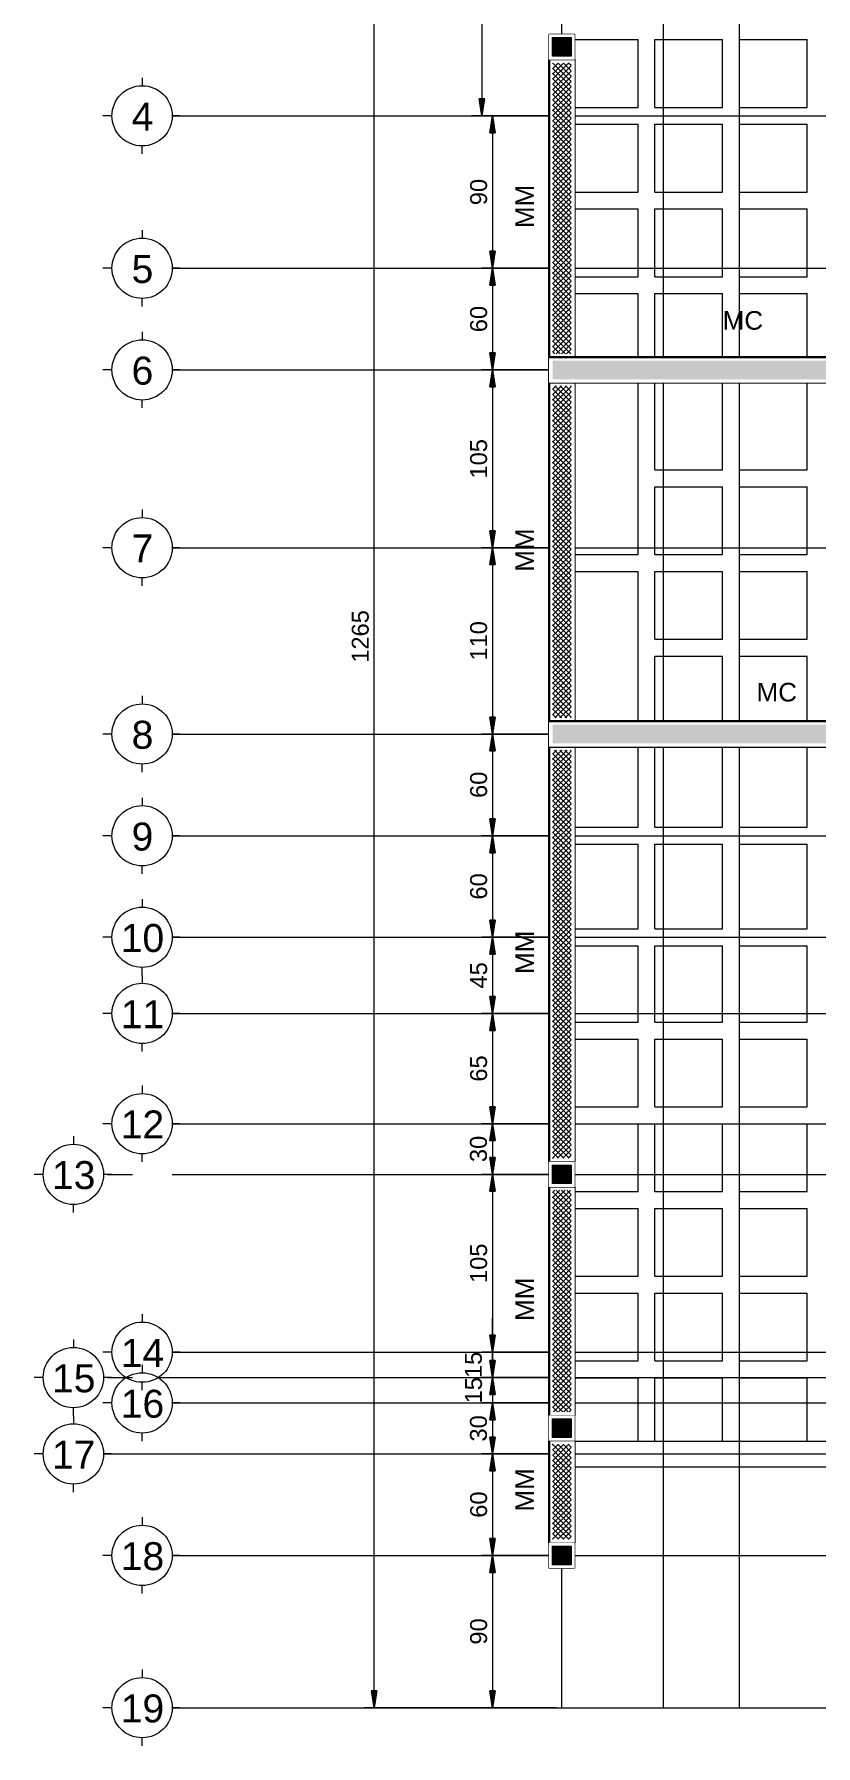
# Model space of a CAD drawing. Header units: metres. Extents: x -44 to 49.1, y -18.2 to 16.5.
# Drawn here: x 24.8 to 29.42, y 0.66 to 10.76 of the extents above; entities that cross this region are included whole.
import ezdxf
from ezdxf.enums import TextEntityAlignment as Align

# ---------------------------------------------------------------- set-up
doc = ezdxf.new("R2010")
doc.units = ezdxf.units.M
doc.set_wipeout_variables(frame=1)
doc.header["$PDMODE"] = 35
doc.linetypes.add('CENTER2', pattern=[1.125, 0.75, -0.125, 0.125, -0.125])
for name, color, linetype, lineweight in [('.S-Castillos', 1, 'Continuous', 5), ('.S-Cotas', 11, 'Continuous', 15), ('.S-Dimensiones', 11, 'Continuous', 15), ('.S-Ejes', 251, 'CENTER2', 5), ('.S-Muros', 1, 'Continuous', 30), ('.S-Nervaduras', 86, 'Continuous', 13), ('.S-Textos', 5, 'Continuous', 15), ('.S-Vigas_Concreto', 2, 'Continuous', 20)]:
    doc.layers.add(name, color=color, linetype=linetype, lineweight=lineweight)
doc.styles.add('General', font='arial.ttf')
doc.styles.add('Texto_Minimo', font='arial.ttf', dxfattribs={"height": 1.8})
doc.dimstyles.new('Generales', dxfattribs={"dimscale": 0, "dimtxt": 2, "dimasz": 2, "dimexe": 1.25, "dimexo": 0.625, "dimtad": 1, "dimdec": 0, "dimlfac": 100, "dimzin": 1, "dimdsep": 46, "dimtxsty": 'General', "dimblk": 'FLECHA', "dimcen": 2, "dimclrd": 11, "dimclre": 11, "dimclrt": 5, "dimadec": 0, "dimazin": 0, "dimtfac": 1, "dimtdec": 0, "dimtmove": 0, "dimatfit": 3, "dimfxl": 1, "dimlwd": 13, "dimlwe": 13, "dimarcsym": 0})

# ---------------------------------------------------------------- blocks, each defined once
blk = doc.blocks.new('*U34')
for p, q in [((0, 4.5), (0, 3.56)), ((-3.56, 0), (-4.63, 0)), ((4.5, 0), (3.56, 0)), ((4.03, 0), (6.98, 0)), ((0, -4.5), (0, -3.56))]:
    blk.add_line(p, q)
blk.add_circle((0, 0), 3.56)
at = {"color": 1, "style": 'General'}
blk.add_attdef('EJE', text='', height=3.3, dxfattribs=at).set_placement((0.04, -0.09), align=Align.MIDDLE_CENTER)
blk = doc.blocks.new('FLECHA')
at = {"linetype": 'Continuous'}
blk.add_hatch(color=5, dxfattribs=at).paths.add_polyline_path([(0, 0), (-1, 0.1621), (-1, -0.1574)])
at = {"color": 5, "linetype": 'Continuous'}
blk.add_line((-1, 0.1621), (-1, -0.1574), dxfattribs=at)
blk.add_lwpolyline([(-1, 0.1621), (0, 0), (-1, -0.1574)], dxfattribs=at)
blk = doc.blocks.new('*D116')
at = {"layer": '.S-Dimensiones', "color": 11, "linetype": 'Continuous', "lineweight": 13, "transparency": 16777216}
for p, q in [((27.89, 12.732), (27.387, 12.732)), ((27.449, 12.632), (27.449, 10.382)), ((27.89, 10.282), (27.387, 10.282))]:
    blk.add_line(p, q, dxfattribs=at)
at = {"layer": 'Defpoints', "color": 0, "transparency": 16777216}
for p in [(27.921, 12.732), (27.449, 10.282), (27.921, 10.282)]:
    blk.add_point(p, dxfattribs=at)
at = {"layer": '.S-Dimensiones', "color": 11, "lineweight": 13, "transparency": 16777216, "xscale": 0.1, "yscale": 0.1, "zscale": 0.1}
for p, rotation in [((27.449, 12.732), 90), ((27.449, 10.282), 270)]:
    blk.add_blockref('FLECHA', p, dxfattribs=dict(at, rotation=rotation))
at = {"layer": '.S-Dimensiones', "color": 5, "transparency": 16777216, "insert": (27.367, 11.507), "char_height": 0.1, "attachment_point": 5, "rotation": 90, "style": 'General'}
blk.add_mtext('245', dxfattribs=at)
blk = doc.blocks.new('*D117')
at = {"layer": '.S-Dimensiones', "color": 11, "linetype": 'Continuous', "lineweight": 13, "transparency": 16777216}
for p, q in [((27.89, 10.282), (27.449, 10.282)), ((27.512, 10.182), (27.512, 9.482)), ((27.89, 9.382), (27.449, 9.382))]:
    blk.add_line(p, q, dxfattribs=at)
at = {"layer": 'Defpoints', "color": 0, "transparency": 16777216}
for p in [(27.921, 10.282), (27.512, 9.382), (27.921, 9.382)]:
    blk.add_point(p, dxfattribs=at)
at = {"layer": '.S-Dimensiones', "color": 11, "lineweight": 13, "transparency": 16777216, "xscale": 0.1, "yscale": 0.1, "zscale": 0.1}
for p, rotation in [((27.512, 10.282), 90), ((27.512, 9.382), 270)]:
    blk.add_blockref('FLECHA', p, dxfattribs=dict(at, rotation=rotation))
at = {"layer": '.S-Dimensiones', "color": 5, "transparency": 16777216, "insert": (27.43, 9.832), "char_height": 0.1, "attachment_point": 5, "rotation": 90, "style": 'General'}
blk.add_mtext('90', dxfattribs=at)
blk = doc.blocks.new('*D118')
at = {"layer": '.S-Dimensiones', "color": 11, "linetype": 'Continuous', "lineweight": 13, "transparency": 16777216}
for p, q in [((27.89, 9.382), (27.449, 9.382)), ((27.512, 9.282), (27.512, 8.882)), ((27.89, 8.782), (27.449, 8.782))]:
    blk.add_line(p, q, dxfattribs=at)
at = {"layer": 'Defpoints', "color": 0, "transparency": 16777216}
for p in [(27.921, 9.382), (27.512, 8.782), (27.921, 8.782)]:
    blk.add_point(p, dxfattribs=at)
at = {"layer": '.S-Dimensiones', "color": 11, "lineweight": 13, "transparency": 16777216, "xscale": 0.1, "yscale": 0.1, "zscale": 0.1}
for p, rotation in [((27.512, 9.382), 90), ((27.512, 8.782), 270)]:
    blk.add_blockref('FLECHA', p, dxfattribs=dict(at, rotation=rotation))
at = {"layer": '.S-Dimensiones', "color": 5, "transparency": 16777216, "insert": (27.43, 9.082), "char_height": 0.1, "attachment_point": 5, "rotation": 90, "style": 'General'}
blk.add_mtext('60', dxfattribs=at)
blk = doc.blocks.new('*D119')
at = {"layer": '.S-Dimensiones', "color": 11, "linetype": 'Continuous', "lineweight": 13, "transparency": 16777216}
for p, q in [((27.89, 8.782), (27.449, 8.782)), ((27.512, 8.682), (27.512, 7.832)), ((27.89, 7.732), (27.449, 7.732))]:
    blk.add_line(p, q, dxfattribs=at)
at = {"layer": 'Defpoints', "color": 0, "transparency": 16777216}
for p in [(27.921, 8.782), (27.512, 7.732), (27.921, 7.732)]:
    blk.add_point(p, dxfattribs=at)
at = {"layer": '.S-Dimensiones', "color": 11, "lineweight": 13, "transparency": 16777216, "xscale": 0.1, "yscale": 0.1, "zscale": 0.1}
for p, rotation in [((27.512, 8.782), 90), ((27.512, 7.732), 270)]:
    blk.add_blockref('FLECHA', p, dxfattribs=dict(at, rotation=rotation))
at = {"layer": '.S-Dimensiones', "color": 5, "transparency": 16777216, "insert": (27.43, 8.257), "char_height": 0.1, "attachment_point": 5, "rotation": 90, "style": 'General'}
blk.add_mtext('105', dxfattribs=at)
blk = doc.blocks.new('*D120')
at = {"layer": '.S-Dimensiones', "color": 11, "linetype": 'Continuous', "lineweight": 13, "transparency": 16777216}
for p, q in [((27.89, 7.732), (27.449, 7.732)), ((27.512, 7.632), (27.512, 6.732)), ((27.89, 6.632), (27.449, 6.632))]:
    blk.add_line(p, q, dxfattribs=at)
at = {"layer": 'Defpoints', "color": 0, "transparency": 16777216}
for p in [(27.921, 7.732), (27.512, 6.632), (27.921, 6.632)]:
    blk.add_point(p, dxfattribs=at)
at = {"layer": '.S-Dimensiones', "color": 11, "lineweight": 13, "transparency": 16777216, "xscale": 0.1, "yscale": 0.1, "zscale": 0.1}
for p, rotation in [((27.512, 7.732), 90), ((27.512, 6.632), 270)]:
    blk.add_blockref('FLECHA', p, dxfattribs=dict(at, rotation=rotation))
at = {"layer": '.S-Dimensiones', "color": 5, "transparency": 16777216, "insert": (27.43, 7.182), "char_height": 0.1, "attachment_point": 5, "rotation": 90, "style": 'General'}
blk.add_mtext('110', dxfattribs=at)
blk = doc.blocks.new('*D121')
at = {"layer": '.S-Dimensiones', "color": 11, "linetype": 'Continuous', "lineweight": 13, "transparency": 16777216}
for p, q in [((27.89, 6.632), (27.449, 6.632)), ((27.512, 6.532), (27.512, 6.131)), ((27.89, 6.031), (27.449, 6.031))]:
    blk.add_line(p, q, dxfattribs=at)
at = {"layer": 'Defpoints', "color": 0, "transparency": 16777216}
for p in [(27.921, 6.632), (27.512, 6.031), (27.921, 6.031)]:
    blk.add_point(p, dxfattribs=at)
at = {"layer": '.S-Dimensiones', "color": 11, "lineweight": 13, "transparency": 16777216, "xscale": 0.1, "yscale": 0.1, "zscale": 0.1}
for p, rotation in [((27.512, 6.632), 90), ((27.512, 6.031), 270)]:
    blk.add_blockref('FLECHA', p, dxfattribs=dict(at, rotation=rotation))
at = {"layer": '.S-Dimensiones', "color": 5, "transparency": 16777216, "insert": (27.43, 6.332), "char_height": 0.1, "attachment_point": 5, "rotation": 90, "style": 'General'}
blk.add_mtext('60', dxfattribs=at)
blk = doc.blocks.new('*D122')
at = {"layer": '.S-Dimensiones', "color": 11, "linetype": 'Continuous', "lineweight": 13, "transparency": 16777216}
for p, q in [((27.89, 6.031), (27.449, 6.031)), ((27.512, 5.931), (27.512, 5.532)), ((27.89, 5.432), (27.449, 5.432))]:
    blk.add_line(p, q, dxfattribs=at)
at = {"layer": 'Defpoints', "color": 0, "transparency": 16777216}
for p in [(27.921, 6.031), (27.512, 5.432), (27.921, 5.432)]:
    blk.add_point(p, dxfattribs=at)
at = {"layer": '.S-Dimensiones', "color": 11, "lineweight": 13, "transparency": 16777216, "xscale": 0.1, "yscale": 0.1, "zscale": 0.1}
for p, rotation in [((27.512, 6.031), 90), ((27.512, 5.432), 270)]:
    blk.add_blockref('FLECHA', p, dxfattribs=dict(at, rotation=rotation))
at = {"layer": '.S-Dimensiones', "color": 5, "transparency": 16777216, "insert": (27.43, 5.732), "char_height": 0.1, "attachment_point": 5, "rotation": 90, "style": 'General'}
blk.add_mtext('60', dxfattribs=at)
blk = doc.blocks.new('*D123')
at = {"layer": '.S-Dimensiones', "color": 11, "linetype": 'Continuous', "lineweight": 13, "transparency": 16777216}
for p, q in [((27.89, 5.432), (27.449, 5.432)), ((27.512, 5.332), (27.512, 5.082)), ((27.89, 4.982), (27.449, 4.982))]:
    blk.add_line(p, q, dxfattribs=at)
at = {"layer": 'Defpoints', "color": 0, "transparency": 16777216}
for p in [(27.921, 5.432), (27.512, 4.982), (27.921, 4.982)]:
    blk.add_point(p, dxfattribs=at)
at = {"layer": '.S-Dimensiones', "color": 11, "lineweight": 13, "transparency": 16777216, "xscale": 0.1, "yscale": 0.1, "zscale": 0.1}
for p, rotation in [((27.512, 5.432), 90), ((27.512, 4.982), 270)]:
    blk.add_blockref('FLECHA', p, dxfattribs=dict(at, rotation=rotation))
at = {"layer": '.S-Dimensiones', "color": 5, "transparency": 16777216, "insert": (27.43, 5.207), "char_height": 0.1, "attachment_point": 5, "rotation": 90, "style": 'General'}
blk.add_mtext('45', dxfattribs=at)
blk = doc.blocks.new('*D124')
at = {"layer": '.S-Dimensiones', "color": 11, "linetype": 'Continuous', "lineweight": 13, "transparency": 16777216}
for p, q in [((27.89, 4.982), (27.449, 4.982)), ((27.512, 4.882), (27.512, 4.431)), ((27.89, 4.331), (27.449, 4.331))]:
    blk.add_line(p, q, dxfattribs=at)
at = {"layer": 'Defpoints', "color": 0, "transparency": 16777216}
for p in [(27.921, 4.982), (27.512, 4.331), (27.921, 4.331)]:
    blk.add_point(p, dxfattribs=at)
at = {"layer": '.S-Dimensiones', "color": 11, "lineweight": 13, "transparency": 16777216, "xscale": 0.1, "yscale": 0.1, "zscale": 0.1}
for p, rotation in [((27.512, 4.982), 90), ((27.512, 4.331), 270)]:
    blk.add_blockref('FLECHA', p, dxfattribs=dict(at, rotation=rotation))
at = {"layer": '.S-Dimensiones', "color": 5, "transparency": 16777216, "insert": (27.43, 4.657), "char_height": 0.1, "attachment_point": 5, "rotation": 90, "style": 'General'}
blk.add_mtext('65', dxfattribs=at)
blk = doc.blocks.new('*D125')
at = {"layer": '.S-Dimensiones', "color": 11, "linetype": 'Continuous', "lineweight": 13, "transparency": 16777216}
for p, q in [((27.89, 4.331), (27.449, 4.331)), ((27.512, 4.231), (27.512, 4.132)), ((27.89, 4.032), (27.449, 4.032))]:
    blk.add_line(p, q, dxfattribs=at)
at = {"layer": 'Defpoints', "color": 0, "transparency": 16777216}
for p in [(27.921, 4.331), (27.512, 4.032), (27.921, 4.032)]:
    blk.add_point(p, dxfattribs=at)
at = {"layer": '.S-Dimensiones', "color": 11, "lineweight": 13, "transparency": 16777216, "xscale": 0.1, "yscale": 0.1, "zscale": 0.1}
for p, rotation in [((27.512, 4.331), 90), ((27.512, 4.032), 270)]:
    blk.add_blockref('FLECHA', p, dxfattribs=dict(at, rotation=rotation))
at = {"layer": '.S-Dimensiones', "color": 5, "transparency": 16777216, "insert": (27.429, 4.182), "char_height": 0.1, "attachment_point": 5, "rotation": 90, "style": 'General'}
blk.add_mtext('30', dxfattribs=at)
blk = doc.blocks.new('*D126')
at = {"layer": '.S-Dimensiones', "color": 11, "linetype": 'Continuous', "lineweight": 13, "transparency": 16777216}
for p, q in [((27.89, 4.032), (27.449, 4.032)), ((27.512, 3.932), (27.512, 3.082)), ((27.89, 2.982), (27.449, 2.982))]:
    blk.add_line(p, q, dxfattribs=at)
at = {"layer": 'Defpoints', "color": 0, "transparency": 16777216}
for p in [(27.921, 4.032), (27.512, 2.982), (27.921, 2.982)]:
    blk.add_point(p, dxfattribs=at)
at = {"layer": '.S-Dimensiones', "color": 11, "lineweight": 13, "transparency": 16777216, "xscale": 0.1, "yscale": 0.1, "zscale": 0.1}
for p, rotation in [((27.512, 4.032), 90), ((27.512, 2.982), 270)]:
    blk.add_blockref('FLECHA', p, dxfattribs=dict(at, rotation=rotation))
at = {"layer": '.S-Dimensiones', "color": 5, "transparency": 16777216, "insert": (27.43, 3.507), "char_height": 0.1, "attachment_point": 5, "rotation": 90, "style": 'General'}
blk.add_mtext('105', dxfattribs=at)
blk = doc.blocks.new('*D127')
at = {"layer": '.S-Dimensiones', "color": 11, "linetype": 'Continuous', "lineweight": 13, "transparency": 16777216}
for p, q in [((27.512, 3.082), (27.512, 3.182)), ((27.89, 2.982), (27.449, 2.982)), ((27.512, 2.982), (27.512, 2.832)), ((27.512, 2.982), (27.512, 2.832)), ((27.89, 2.832), (27.449, 2.832)), ((27.512, 2.732), (27.512, 2.632))]:
    blk.add_line(p, q, dxfattribs=at)
at = {"layer": 'Defpoints', "color": 0, "transparency": 16777216}
for p in [(27.921, 2.982), (27.512, 2.832), (27.921, 2.832)]:
    blk.add_point(p, dxfattribs=at)
at = {"layer": '.S-Dimensiones', "color": 11, "lineweight": 13, "transparency": 16777216, "xscale": 0.1, "yscale": 0.1, "zscale": 0.1}
for p, rotation in [((27.512, 2.982), 270), ((27.512, 2.832), 90)]:
    blk.add_blockref('FLECHA', p, dxfattribs=dict(at, rotation=rotation))
at = {"layer": '.S-Dimensiones', "color": 5, "transparency": 16777216, "insert": (27.399, 2.907), "char_height": 0.1, "attachment_point": 5, "rotation": 90, "style": 'General'}
blk.add_mtext('15', dxfattribs=at)
blk = doc.blocks.new('*D128')
at = {"layer": '.S-Dimensiones', "color": 11, "linetype": 'Continuous', "lineweight": 13, "transparency": 16777216}
for p, q in [((27.512, 2.932), (27.512, 3.032)), ((27.89, 2.832), (27.449, 2.832)), ((27.512, 2.832), (27.512, 2.682)), ((27.512, 2.832), (27.512, 2.682)), ((27.89, 2.682), (27.449, 2.682)), ((27.512, 2.582), (27.512, 2.482))]:
    blk.add_line(p, q, dxfattribs=at)
at = {"layer": 'Defpoints', "color": 0, "transparency": 16777216}
for p in [(27.921, 2.832), (27.512, 2.682), (27.921, 2.682)]:
    blk.add_point(p, dxfattribs=at)
at = {"layer": '.S-Dimensiones', "color": 11, "lineweight": 13, "transparency": 16777216, "xscale": 0.1, "yscale": 0.1, "zscale": 0.1}
for p, rotation in [((27.512, 2.832), 270), ((27.512, 2.682), 90)]:
    blk.add_blockref('FLECHA', p, dxfattribs=dict(at, rotation=rotation))
at = {"layer": '.S-Dimensiones', "color": 5, "transparency": 16777216, "insert": (27.4, 2.757), "char_height": 0.1, "attachment_point": 5, "rotation": 90, "style": 'General'}
blk.add_mtext('15', dxfattribs=at)
blk = doc.blocks.new('*D129')
at = {"layer": '.S-Dimensiones', "color": 11, "linetype": 'Continuous', "lineweight": 13, "transparency": 16777216}
for p, q in [((27.89, 2.682), (27.449, 2.682)), ((27.512, 2.582), (27.512, 2.481)), ((27.89, 2.381), (27.449, 2.381))]:
    blk.add_line(p, q, dxfattribs=at)
at = {"layer": 'Defpoints', "color": 0, "transparency": 16777216}
for p in [(27.921, 2.682), (27.512, 2.381), (27.921, 2.381)]:
    blk.add_point(p, dxfattribs=at)
at = {"layer": '.S-Dimensiones', "color": 11, "lineweight": 13, "transparency": 16777216, "xscale": 0.1, "yscale": 0.1, "zscale": 0.1}
for p, rotation in [((27.512, 2.682), 90), ((27.512, 2.381), 270)]:
    blk.add_blockref('FLECHA', p, dxfattribs=dict(at, rotation=rotation))
at = {"layer": '.S-Dimensiones', "color": 5, "transparency": 16777216, "insert": (27.429, 2.532), "char_height": 0.1, "attachment_point": 5, "rotation": 90, "style": 'General'}
blk.add_mtext('30', dxfattribs=at)
blk = doc.blocks.new('*D130')
at = {"layer": '.S-Dimensiones', "color": 11, "linetype": 'Continuous', "lineweight": 13, "transparency": 16777216}
for p, q in [((27.89, 2.381), (27.449, 2.381)), ((27.512, 2.281), (27.512, 1.882)), ((27.89, 1.782), (27.449, 1.782))]:
    blk.add_line(p, q, dxfattribs=at)
at = {"layer": 'Defpoints', "color": 0, "transparency": 16777216}
for p in [(27.921, 2.381), (27.512, 1.782), (27.921, 1.782)]:
    blk.add_point(p, dxfattribs=at)
at = {"layer": '.S-Dimensiones', "color": 11, "lineweight": 13, "transparency": 16777216, "xscale": 0.1, "yscale": 0.1, "zscale": 0.1}
for p, rotation in [((27.512, 2.381), 90), ((27.512, 1.782), 270)]:
    blk.add_blockref('FLECHA', p, dxfattribs=dict(at, rotation=rotation))
at = {"layer": '.S-Dimensiones', "color": 5, "transparency": 16777216, "insert": (27.43, 2.082), "char_height": 0.1, "attachment_point": 5, "rotation": 90, "style": 'General'}
blk.add_mtext('60', dxfattribs=at)
blk = doc.blocks.new('*D131')
at = {"layer": '.S-Dimensiones', "color": 11, "linetype": 'Continuous', "lineweight": 13, "transparency": 16777216}
for p, q in [((27.89, 1.782), (27.449, 1.782)), ((27.512, 1.682), (27.512, 0.983)), ((27.89, 0.883), (27.449, 0.883))]:
    blk.add_line(p, q, dxfattribs=at)
at = {"layer": 'Defpoints', "color": 0, "transparency": 16777216}
for p in [(27.921, 1.782), (27.512, 0.883), (27.921, 0.883)]:
    blk.add_point(p, dxfattribs=at)
at = {"layer": '.S-Dimensiones', "color": 11, "lineweight": 13, "transparency": 16777216, "xscale": 0.1, "yscale": 0.1, "zscale": 0.1}
for p, rotation in [((27.512, 1.782), 90), ((27.512, 0.883), 270)]:
    blk.add_blockref('FLECHA', p, dxfattribs=dict(at, rotation=rotation))
at = {"layer": '.S-Dimensiones', "color": 5, "transparency": 16777216, "insert": (27.43, 1.333), "char_height": 0.1, "attachment_point": 5, "rotation": 90, "style": 'General'}
blk.add_mtext('90', dxfattribs=at)
blk = doc.blocks.new('*D132')
at = {"layer": '.S-Dimensiones', "color": 11, "linetype": 'Continuous', "lineweight": 13, "transparency": 16777216}
for p, q in [((27.481, 13.532), (26.751, 13.532)), ((26.813, 0.983), (26.813, 13.432)), ((27.481, 0.883), (26.751, 0.883))]:
    blk.add_line(p, q, dxfattribs=at)
at = {"layer": 'Defpoints', "color": 0, "transparency": 16777216}
for p in [(26.813, 13.532), (27.512, 13.532), (27.512, 0.883)]:
    blk.add_point(p, dxfattribs=at)
at = {"layer": '.S-Dimensiones', "color": 11, "lineweight": 13, "transparency": 16777216, "xscale": 0.1, "yscale": 0.1, "zscale": 0.1}
for p, rotation in [((26.813, 13.532), 90), ((26.813, 0.883), 270)]:
    blk.add_blockref('FLECHA', p, dxfattribs=dict(at, rotation=rotation))
at = {"layer": '.S-Dimensiones', "color": 5, "transparency": 16777216, "insert": (26.731, 7.208), "char_height": 0.1, "attachment_point": 5, "rotation": 90, "style": 'General'}
blk.add_mtext('1265', dxfattribs=at)
blk = doc.blocks.new('castillo')
blk.add_lwpolyline([(-0.075, -0.075), (-0.075, 0.075), (0.075, 0.075), (0.075, -0.075), (-0.075, -0.075)])
blk.add_wipeout([(-0.075, -0.075), (0.075, -0.075), (0.075, 0.075), (-0.075, 0.075)])
h = blk.add_hatch(color=256)
h.dxf.hatch_style = 1
h.paths.add_polyline_path([(-0.055, -0.055), (-0.055, 0.055), (0.055, 0.055), (0.055, -0.055)])
blk.add_lwpolyline([(-0.055, -0.055), (-0.055, 0.055), (0.055, 0.055), (0.055, -0.055)], close=True)
blk = doc.blocks.new('*U168')
blk.add_lwpolyline([(-0.075, -0.075), (-0.075, 0.075), (0.075, 0.075), (0.075, -0.075), (-0.075, -0.075)])
blk.add_wipeout([(-0.075, -0.075), (0.075, -0.075), (0.075, 0.075), (-0.075, 0.075)])
h = blk.add_hatch(color=256)
h.dxf.hatch_style = 1
h.paths.add_polyline_path([(-0.055, -0.055), (-0.055, 0.055), (0.055, 0.055), (0.055, -0.055)])
blk.add_lwpolyline([(-0.055, -0.055), (-0.055, 0.055), (0.055, 0.055), (0.055, -0.055)], close=True)
blk = doc.blocks.new('*U1128')
for points in [[(-0.5, -0.075), (0.849, -0.075), (0.849, 0.075), (-0.5, 0.075)], [(-0.48, -0.055), (0.829, -0.055), (0.829, 0.055), (-0.48, 0.055)]]:
    blk.add_lwpolyline(points, close=True)
blk.add_wipeout([(-0.5, -0.075), (0.849, -0.075), (0.849, 0.075), (-0.5, 0.075)])
at = {"linetype": 'ByBlock', "lineweight": 5}
h = blk.add_hatch(dxfattribs=at)
h.set_pattern_fill('ANSI37', color=2, scale=0.0069)
h.set_pattern_definition([(45, (0.34888, 2e-16), (-0.01549094, 0.01549094), []), (135, (0.34888, 2e-16), (-0.01549094, -0.01549094), [])])
h.paths.add_polyline_path([(0.829, -0.055), (0.829, 0.055), (-0.48, 0.055), (-0.48, -0.055)])
blk.add_line((-0.5, 0.075), (0.849, 0.075))
blk = doc.blocks.new('*U1137')
for points in [[(-0.5, -0.075), (0.101, -0.075), (0.101, 0.075), (-0.5, 0.075)], [(-0.48, -0.055), (0.081, -0.055), (0.081, 0.055), (-0.48, 0.055)]]:
    blk.add_lwpolyline(points, close=True)
blk.add_wipeout([(-0.5, -0.075), (0.101, -0.075), (0.101, 0.075), (-0.5, 0.075)])
at = {"linetype": 'ByBlock', "lineweight": 5}
h = blk.add_hatch(dxfattribs=at)
h.set_pattern_fill('ANSI37', color=2, scale=0.0069)
h.set_pattern_definition([(45, (-0.39888, -2e-16), (-0.0154909, 0.0154909), []), (135, (-0.39888, -2e-16), (-0.0154909, -0.0154909), [])])
h.paths.add_polyline_path([(0.081, -0.055), (0.081, 0.055), (-0.48, 0.055), (-0.48, -0.055)])
blk.add_line((-0.5, 0.075), (0.101, 0.075))
blk = doc.blocks.new('*U1138')
for points in [[(-0.5, -0.075), (1.95, -0.075), (1.95, 0.075), (-0.5, 0.075)], [(-0.48, -0.055), (1.93, -0.055), (1.93, 0.055), (-0.48, 0.055)]]:
    blk.add_lwpolyline(points, close=True)
blk.add_wipeout([(-0.5, -0.075), (1.95, -0.075), (1.95, 0.075), (-0.5, 0.075)])
at = {"linetype": 'ByBlock', "lineweight": 5}
h = blk.add_hatch(dxfattribs=at)
h.set_pattern_fill('ANSI37', color=2, scale=0.0069)
h.set_pattern_definition([(45, (1.45, 8e-16), (-0.01549094, 0.01549094), []), (135, (1.45, 8e-16), (-0.01549094, -0.01549094), [])])
h.paths.add_polyline_path([(1.93, -0.055), (1.93, 0.055), (-0.48, 0.055), (-0.48, -0.055)])
blk.add_line((-0.5, 0.075), (1.95, 0.075))
blk = doc.blocks.new('*U1139')
for points in [[(-0.5, -0.075), (1.5, -0.075), (1.5, 0.075), (-0.5, 0.075)], [(-0.48, -0.055), (1.48, -0.055), (1.48, 0.055), (-0.48, 0.055)]]:
    blk.add_lwpolyline(points, close=True)
blk.add_wipeout([(-0.5, -0.075), (1.5, -0.075), (1.5, 0.075), (-0.5, 0.075)])
at = {"linetype": 'ByBlock', "lineweight": 5}
h = blk.add_hatch(dxfattribs=at)
h.set_pattern_fill('ANSI37', color=2, scale=0.0069)
h.set_pattern_definition([(45, (1, 6e-16), (-0.01549094, 0.01549094), []), (135, (1, 6e-16), (-0.01549094, -0.01549094), [])])
h.paths.add_polyline_path([(1.48, -0.055), (1.48, 0.055), (-0.48, 0.055), (-0.48, -0.055)])
blk.add_line((-0.5, 0.075), (1.5, 0.075))
blk = doc.blocks.new('*U1140')
for points in [[(-0.5, -0.075), (1.256, -0.075), (1.256, 0.075), (-0.5, 0.075)], [(-0.48, -0.055), (1.236, -0.055), (1.236, 0.055), (-0.48, 0.055)]]:
    blk.add_lwpolyline(points, close=True)
blk.add_wipeout([(-0.5, -0.075), (1.256, -0.075), (1.256, 0.075), (-0.5, 0.075)])
at = {"linetype": 'ByBlock', "lineweight": 5}
h = blk.add_hatch(dxfattribs=at)
h.set_pattern_fill('ANSI37', color=2, scale=0.0069)
h.set_pattern_definition([(45, (0.756306, 4e-16), (-0.01549094, 0.01549094), []), (135, (0.756306, 4e-16), (-0.01549094, -0.01549094), [])])
h.paths.add_polyline_path([(1.236, -0.055), (1.236, 0.055), (-0.48, 0.055), (-0.48, -0.055)])
blk.add_line((-0.5, 0.075), (1.256, 0.075))
blk = doc.blocks.new('*U1172')
for points in [[(-0.5, -0.075), (1.65, -0.075), (1.65, 0.075), (-0.5, 0.075)], [(-0.48, -0.055), (1.63, -0.055), (1.63, 0.055), (-0.48, 0.055)]]:
    blk.add_lwpolyline(points, close=True)
blk.add_wipeout([(-0.5, -0.075), (1.65, -0.075), (1.65, 0.075), (-0.5, 0.075)])
at = {"linetype": 'ByBlock', "lineweight": 5}
h = blk.add_hatch(color=256, dxfattribs=at)
h.dxf.hatch_style = 1
h.paths.add_polyline_path([(1.63, -0.055), (1.63, 0.055), (-0.48, 0.055), (-0.48, -0.055)])
blk.add_line((-0.5, 0.075), (1.65, 0.075))
blk = doc.blocks.new('*U1173')
for points in [[(-0.5, -0.075), (2.7, -0.075), (2.7, 0.075), (-0.5, 0.075)], [(-0.48, -0.055), (2.68, -0.055), (2.68, 0.055), (-0.48, 0.055)]]:
    blk.add_lwpolyline(points, close=True)
blk.add_wipeout([(-0.5, -0.075), (2.7, -0.075), (2.7, 0.075), (-0.5, 0.075)])
at = {"linetype": 'ByBlock', "lineweight": 5}
h = blk.add_hatch(color=256, dxfattribs=at)
h.dxf.hatch_style = 1
h.paths.add_polyline_path([(2.68, -0.055), (2.68, 0.055), (-0.48, 0.055), (-0.48, -0.055)])
blk.add_line((-0.5, 0.075), (2.7, 0.075))

msp = doc.modelspace()

# ---------------------------------------------------------------- linework, layer by layer
at = {"layer": '.S-Ejes', "ltscale": 15}
for p, q in [((27.921, 0.883), (27.921, 15.183)), ((28.521, 0.883), (28.521, 15.183)), ((28.971, 0.883), (28.971, 15.183)), ((25.62, 10.282), (35.671, 10.282)), ((25.62, 9.382), (35.671, 9.382)), ((25.62, 8.782), (35.671, 8.782)), ((25.62, 7.732), (35.671, 7.732)), ((25.62, 6.632), (35.671, 6.632)), ((25.62, 6.031), (35.671, 6.031)), ((25.62, 5.432), (35.671, 5.432)), ((25.62, 4.982), (35.671, 4.982)), ((25.62, 4.331), (35.671, 4.331)), ((25.62, 4.032), (35.671, 4.032)), ((25.62, 2.982), (35.671, 2.982)), ((25.538, 2.832), (35.671, 2.832)), ((25.62, 2.682), (35.671, 2.682)), ((25.214, 2.381), (35.671, 2.381)), ((25.62, 1.782), (35.671, 1.782)), ((25.62, 0.883), (35.671, 0.883))]:
    msp.add_line(p, q, dxfattribs=at)
at = {"layer": '.S-Nervaduras'}
for p, q in [((27.921, 10.732), (28.371, 10.732)), ((28.371, 10.332), (28.371, 10.732)), ((28.471, 10.332), (28.471, 10.732)), ((28.471, 10.732), (28.871, 10.732)), ((28.871, 10.332), (28.871, 10.732)), ((28.971, 10.332), (28.971, 10.732)), ((28.971, 10.732), (29.371, 10.732)), ((29.371, 10.332), (29.371, 10.732)), ((27.921, 10.332), (28.371, 10.332)), ((28.471, 10.332), (28.871, 10.332)), ((28.971, 10.332), (29.371, 10.332)), ((27.921, 10.232), (28.371, 10.232)), ((28.371, 9.832), (28.371, 10.232)), ((28.471, 9.832), (28.471, 10.232)), ((28.471, 10.232), (28.871, 10.232)), ((28.871, 9.832), (28.871, 10.232)), ((28.971, 9.832), (28.971, 10.232)), ((28.971, 10.232), (29.371, 10.232)), ((29.371, 9.832), (29.371, 10.232)), ((27.921, 9.832), (28.371, 9.832)), ((28.471, 9.832), (28.871, 9.832)), ((28.971, 9.832), (29.371, 9.832)), ((27.921, 9.732), (28.371, 9.732)), ((28.371, 9.332), (28.371, 9.732)), ((28.471, 9.332), (28.471, 9.732)), ((28.471, 9.732), (28.871, 9.732)), ((28.871, 9.332), (28.871, 9.732)), ((28.971, 9.332), (28.971, 9.732)), ((28.971, 9.732), (29.371, 9.732)), ((29.371, 9.332), (29.371, 9.732)), ((27.921, 9.332), (28.371, 9.332)), ((28.471, 9.332), (28.871, 9.332)), ((28.971, 9.332), (29.371, 9.332)), ((27.921, 9.232), (28.371, 9.232)), ((28.371, 8.192), (28.371, 9.232)), ((28.471, 8.192), (28.471, 9.232)), ((28.471, 9.232), (28.871, 9.232)), ((28.871, 8.192), (28.871, 9.232)), ((28.971, 8.192), (28.971, 9.232)), ((28.971, 9.232), (29.371, 9.232)), ((29.371, 8.192), (29.371, 9.232)), ((28.371, 7.692), (28.371, 8.192)), ((28.471, 8.192), (28.871, 8.192)), ((28.971, 8.192), (29.371, 8.192)), ((28.471, 7.692), (28.471, 8.092)), ((28.471, 8.092), (28.871, 8.092)), ((28.871, 7.692), (28.871, 8.092)), ((28.971, 7.692), (28.971, 8.092)), ((28.971, 8.092), (29.371, 8.092)), ((29.371, 7.692), (29.371, 8.092)), ((27.921, 7.692), (28.371, 7.692)), ((28.471, 7.692), (28.871, 7.692)), ((28.971, 7.692), (29.371, 7.692)), ((27.921, 7.592), (28.371, 7.592)), ((28.371, 7.192), (28.371, 7.592)), ((28.471, 7.192), (28.471, 7.592)), ((28.471, 7.592), (28.871, 7.592)), ((28.871, 7.192), (28.871, 7.592)), ((28.971, 7.192), (28.971, 7.592)), ((28.971, 7.592), (29.371, 7.592)), ((29.371, 7.192), (29.371, 7.592)), ((28.371, 6.682), (28.371, 7.192)), ((28.471, 7.192), (28.871, 7.192)), ((28.971, 7.192), (29.371, 7.192)), ((28.471, 6.682), (28.471, 7.092)), ((28.471, 7.092), (28.871, 7.092)), ((28.871, 6.682), (28.871, 7.092)), ((28.971, 6.682), (28.971, 7.092)), ((28.971, 7.092), (29.371, 7.092)), ((29.371, 6.682), (29.371, 7.092)), ((27.921, 6.682), (28.371, 6.682)), ((28.471, 6.682), (28.871, 6.682)), ((28.971, 6.682), (29.371, 6.682)), ((27.921, 6.582), (28.371, 6.582)), ((28.371, 6.081), (28.371, 6.582)), ((28.471, 6.081), (28.471, 6.582)), ((28.471, 6.582), (28.871, 6.582)), ((28.871, 6.081), (28.871, 6.582)), ((28.971, 6.081), (28.971, 6.582)), ((28.971, 6.582), (29.371, 6.582)), ((29.371, 6.081), (29.371, 6.582)), ((27.921, 6.081), (28.371, 6.081)), ((28.471, 6.081), (28.871, 6.081)), ((28.971, 6.081), (29.371, 6.081)), ((27.921, 5.981), (28.371, 5.981)), ((28.371, 5.482), (28.371, 5.981)), ((28.471, 5.482), (28.471, 5.981)), ((28.471, 5.981), (28.871, 5.981)), ((28.871, 5.482), (28.871, 5.981)), ((28.971, 5.482), (28.971, 5.981)), ((28.971, 5.981), (29.371, 5.981)), ((29.371, 5.482), (29.371, 5.981)), ((27.921, 5.482), (28.371, 5.482)), ((28.471, 5.482), (28.871, 5.482)), ((28.971, 5.482), (29.371, 5.482)), ((27.921, 5.382), (28.371, 5.382)), ((28.371, 4.931), (28.371, 5.382)), ((28.471, 4.931), (28.471, 5.382)), ((28.471, 5.382), (28.871, 5.382)), ((28.871, 4.931), (28.871, 5.382)), ((28.971, 4.931), (28.971, 5.382)), ((28.971, 5.382), (29.371, 5.382)), ((29.371, 4.931), (29.371, 5.382)), ((27.921, 4.931), (28.371, 4.931)), ((28.471, 4.931), (28.871, 4.931)), ((28.971, 4.931), (29.371, 4.931)), ((27.921, 4.831), (28.371, 4.831)), ((28.371, 4.431), (28.371, 4.831)), ((28.471, 4.431), (28.471, 4.831)), ((28.471, 4.831), (28.871, 4.831)), ((28.871, 4.431), (28.871, 4.831)), ((28.971, 4.431), (28.971, 4.831)), ((28.971, 4.831), (29.371, 4.831)), ((29.371, 4.431), (29.371, 4.831)), ((27.921, 4.431), (28.371, 4.431)), ((28.471, 4.431), (28.871, 4.431)), ((28.971, 4.431), (29.371, 4.431)), ((27.921, 4.331), (28.371, 4.331)), ((28.371, 3.931), (28.371, 4.331)), ((28.471, 3.931), (28.471, 4.331)), ((28.471, 4.331), (28.871, 4.331)), ((28.871, 3.931), (28.871, 4.331)), ((28.971, 3.931), (28.971, 4.331)), ((28.971, 4.331), (29.371, 4.331)), ((29.371, 3.931), (29.371, 4.331)), ((27.921, 3.931), (28.371, 3.931)), ((28.471, 3.931), (28.871, 3.931)), ((28.971, 3.931), (29.371, 3.931)), ((27.921, 3.831), (28.371, 3.831)), ((28.371, 3.431), (28.371, 3.831)), ((28.471, 3.431), (28.471, 3.831)), ((28.471, 3.831), (28.871, 3.831)), ((28.871, 3.431), (28.871, 3.831)), ((28.971, 3.431), (28.971, 3.831)), ((28.971, 3.831), (29.371, 3.831)), ((29.371, 3.431), (29.371, 3.831)), ((27.921, 3.431), (28.371, 3.431)), ((28.471, 3.431), (28.871, 3.431)), ((28.971, 3.431), (29.371, 3.431)), ((27.921, 3.331), (28.371, 3.331)), ((28.371, 2.931), (28.371, 3.331)), ((28.471, 2.931), (28.471, 3.331)), ((28.471, 3.331), (28.871, 3.331)), ((28.871, 2.931), (28.871, 3.331)), ((28.971, 2.931), (28.971, 3.331)), ((28.971, 3.331), (29.371, 3.331)), ((29.371, 2.931), (29.371, 3.331)), ((27.921, 2.931), (28.371, 2.931)), ((28.471, 2.931), (28.871, 2.931)), ((28.971, 2.931), (29.371, 2.931)), ((27.921, 2.831), (28.371, 2.831)), ((28.371, 2.456), (28.371, 2.831)), ((28.471, 2.456), (28.471, 2.831)), ((28.471, 2.831), (28.871, 2.831)), ((28.871, 2.456), (28.871, 2.831)), ((28.971, 2.456), (28.971, 2.831)), ((28.971, 2.831), (29.371, 2.831)), ((29.371, 2.456), (29.371, 2.831))]:
    msp.add_line(p, q, dxfattribs=at)
at = {"layer": '.S-Vigas_Concreto'}
for p, q in [((27.921, 2.456), (35.671, 2.456)), ((27.921, 2.306), (35.671, 2.306))]:
    msp.add_line(p, q, dxfattribs=at)

# ---------------------------------------------------------------- block references
at = {"layer": '.S-Cotas', "xscale": 0.05, "yscale": 0.05, "zscale": 0.05}
for p, values in [((25.442, 10.282), {'EJE': '4'}), ((25.442, 9.382), {'EJE': '5'}), ((25.442, 8.782), {'EJE': '6'}), ((25.442, 7.732), {'EJE': '7'}), ((25.442, 6.632), {'EJE': '8'}), ((25.442, 6.031), {'EJE': '9'}), ((25.442, 5.432), {'EJE': '10'}), ((25.442, 4.982), {'EJE': '11'}), ((25.442, 4.331), {'EJE': '12'}), ((25.036, 4.032), {'EJE': '13'}), ((25.442, 2.982), {'EJE': '14'}), ((25.036, 2.832), {'EJE': '15'}), ((25.442, 2.682), {'EJE': '16'}), ((25.036, 2.381), {'EJE': '17'}), ((25.442, 1.782), {'EJE': '18'}), ((25.442, 0.883), {'EJE': '19'})]:
    msp.add_blockref('*U34', p, dxfattribs=at).add_auto_attribs(values)

# ---------------------------------------------------------------- texts
at = {"layer": '.S-Textos', "style": 'General'}
for p in [(27.756, 9.619), (27.756, 7.59), (27.756, 5.215), (27.756, 3.166), (27.756, 2.041)]:
    msp.add_text('MM', height=0.11, rotation=90, dxfattribs=at).set_placement(p)
at = {"layer": '.S-Textos', "ltscale": 0.5, "style": 'Texto_Minimo'}
for p in [(28.871, 9.019), (29.071, 6.824)]:
    msp.add_text('MC', height=0.11, dxfattribs=at).set_placement(p)

# ---------------------------------------------------------------- dimensions: what is measured, and where the dimension line sits
at = {"layer": '.S-Dimensiones'}
for base, p1, p2, picture, middle in [((26.813, 13.532), (27.512, 0.883), (27.512, 13.532), '*D132', (26.731, 7.208)), ((27.449, 10.282), (27.921, 12.732), (27.921, 10.282), '*D116', (27.367, 11.507)), ((27.512, 9.382), (27.921, 10.282), (27.921, 9.382), '*D117', (27.43, 9.832)), ((27.512, 8.782), (27.921, 9.382), (27.921, 8.782), '*D118', (27.43, 9.082)), ((27.512, 7.732), (27.921, 8.782), (27.921, 7.732), '*D119', (27.43, 8.257)), ((27.512, 6.632), (27.921, 7.732), (27.921, 6.632), '*D120', (27.43, 7.182)), ((27.512, 6.031), (27.921, 6.632), (27.921, 6.031), '*D121', (27.43, 6.332)), ((27.512, 5.432), (27.921, 6.031), (27.921, 5.432), '*D122', (27.43, 5.732)), ((27.512, 4.982), (27.921, 5.432), (27.921, 4.982), '*D123', (27.43, 5.207)), ((27.512, 4.331), (27.921, 4.982), (27.921, 4.331), '*D124', (27.43, 4.657)), ((27.512, 4.032), (27.921, 4.331), (27.921, 4.032), '*D125', (27.429, 4.182)), ((27.512, 2.982), (27.921, 4.032), (27.921, 2.982), '*D126', (27.43, 3.507)), ((27.512, 2.381), (27.921, 2.682), (27.921, 2.381), '*D129', (27.429, 2.532)), ((27.512, 1.782), (27.921, 2.381), (27.921, 1.782), '*D130', (27.43, 2.082)), ((27.512, 0.883), (27.921, 1.782), (27.921, 0.883), '*D131', (27.43, 1.333))]:
    dim = msp.add_linear_dim(base=base, p1=p1, p2=p2, angle=90, dimstyle='Generales', dxfattribs=at)
    dim.commit()
    dim.dimension.update_dxf_attribs({"geometry": picture, "text_midpoint": middle})
for base, p1, p2, picture, middle in [((27.512, 2.832), (27.921, 2.982), (27.921, 2.832), '*D127', (27.399, 2.907)), ((27.512, 2.682), (27.921, 2.832), (27.921, 2.682), '*D128', (27.4, 2.757))]:
    dim = msp.add_linear_dim(base=base, p1=p1, p2=p2, angle=90, dimstyle='Generales', dxfattribs=at)
    dim.commit()
    dim.dimension.update_dxf_attribs({"geometry": picture, "text_midpoint": middle, "dimtype": 160, "text_rotation": 90})

# ---------------------------------------------------------------- next in the draw order: block references
at = {"layer": '.S-Muros', "rotation": 90}
for name, p in [('*U1140', (27.921, 9.357)), ('*U1139', (27.921, 7.207)), ('*U1138', (27.921, 4.607)), ('*U1128', (27.921, 3.109)), ('*U1137', (27.921, 2.357))]:
    msp.add_blockref(name, p, dxfattribs=at)

# ---------------------------------------------------------------- next in the draw order: block references
at = {"layer": '.S-Castillos', "ltscale": 0.5}
for p in [(27.921, 10.689), (27.921, 4.032), (27.921, 2.534)]:
    msp.add_blockref('*U168', p, dxfattribs=at)
at = {"layer": '.S-Castillos'}
msp.add_blockref('castillo', (27.921, 1.782), dxfattribs=at)
at = {"layer": '.S-Muros'}
for name, p in [('*U1172', (28.346, 8.782)), ('*U1173', (28.346, 6.632))]:
    msp.add_blockref(name, p, dxfattribs=at)

doc.saveas('drawing.dxf')
